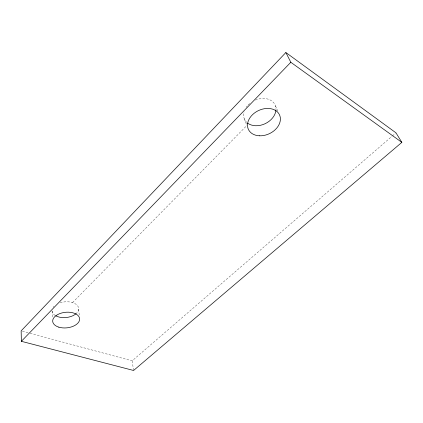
<?xml version="1.0" encoding="UTF-8"?>
<svg xmlns="http://www.w3.org/2000/svg" width="423" height="423" viewBox="0 0 423 423"><rect width="100%" height="100%" fill="white"/><g stroke="black" fill="none" stroke-linecap="round" stroke-linejoin="round"><path stroke-width="0.32" stroke-dasharray="2.12 1.59" d="M72.544 302.588L246.715 125.657M30.081 333.282L132.156 360.84L391.989 136.301M392.491 135.868L395.489 133.277M22.424 331.214L29.446 333.107M275.489 105.94L277.837 111.212M244.245 118.72L246.995 125.843M132.156 360.84L133.494 369.829M78.678 309.213L79.212 315.008M52.098 311.074L52.484 317.594M60.135 302.794A13.362 7.863 -5.7 0 1 75.527 303.931A13.362 7.863 -5.7 0 1 76.605 313.205M55.191 315.458A13.362 7.863 -5.7 0 1 52.066 310.937M53.187 307.32A13.362 7.863 -5.7 0 1 54.001 306.342M255.444 100.061A16.904 12.775 -25.8 0 1 275.986 109.308M246.725 122.384A16.904 12.775 -25.8 0 1 244.039 111.852M246.207 107.32A16.904 12.775 -25.8 0 1 247.302 105.893M248.116 104.994A16.904 12.775 -25.8 0 1 249.956 103.312"/><path stroke-width="0.63" d="M285.874 52.526L21.15 330.871L21.372 341.313L133.589 370.474L401.85 142.371L395.986 132.848L285.874 52.526L290.818 62.281L401.85 142.371M21.372 341.313L290.818 62.281M76.225 313.57A13.362 7.863 -5.7 0 1 55.767 315.796M275.96 109.89A16.904 12.775 -25.8 0 1 265.062 123.738A16.904 12.775 -25.8 0 1 247.608 123.125M259.405 135.794A17.179 12.775 -25.4 0 0 279.92 115.897A17.179 12.775 -25.4 0 0 252.526 114.675A17.179 12.775 -25.4 0 0 259.405 135.794M58.855 327.169A13.536 7.81 -6 0 0 79.63 319.518A13.536 7.81 -6 0 0 59.997 313.533A13.536 7.81 -6 0 0 58.855 327.169"/></g></svg>
